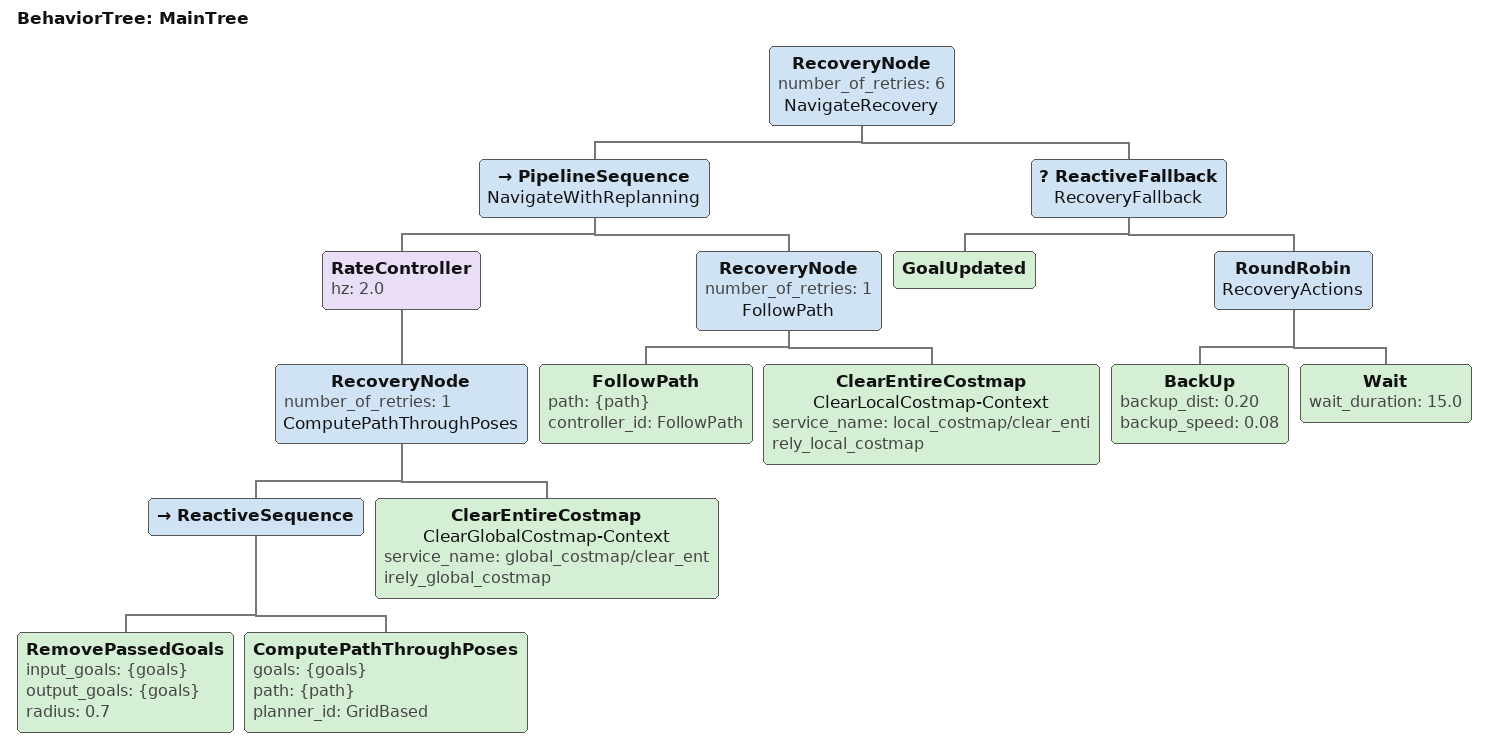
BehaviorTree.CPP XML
<!--
  navigate_through_poses 行为树（2.0Hz 快速重新规划）
  ★ 核心改进：
    1. 恢复策略加入 BackUp(20cm) 与 Wait(15s)：卡死时先倒车20cm避让，不行再原地等待，不执行高风险的 ClearCostmap
    2. 重规划频率 2.0Hz：动态移除已通过的目标点并实时规划
-->
<root main_tree_to_execute="MainTree">
  <BehaviorTree ID="MainTree">
    <RecoveryNode number_of_retries="6" name="NavigateRecovery">
      <PipelineSequence name="NavigateWithReplanning">
        <RateController hz="2.0">
          <RecoveryNode number_of_retries="1" name="ComputePathThroughPoses">
            <ReactiveSequence>
              <RemovePassedGoals input_goals="{goals}" output_goals="{goals}" radius="0.7"/>
              <ComputePathThroughPoses goals="{goals}" path="{path}" planner_id="GridBased"/>
            </ReactiveSequence>
            <ClearEntireCostmap name="ClearGlobalCostmap-Context" service_name="global_costmap/clear_entirely_global_costmap"/>
          </RecoveryNode>
        </RateController>
        <RecoveryNode number_of_retries="1" name="FollowPath">
          <FollowPath path="{path}" controller_id="FollowPath"/>
          <ClearEntireCostmap name="ClearLocalCostmap-Context" service_name="local_costmap/clear_entirely_local_costmap"/>
        </RecoveryNode>
      </PipelineSequence>

      <!-- 恢复行为 -->
      <ReactiveFallback name="RecoveryFallback">
        <GoalUpdated/>
        <RoundRobin name="RecoveryActions">
          <BackUp backup_dist="0.20" backup_speed="0.08"/>  <!-- ★ 卡死后倒车 20cm 避让 -->
          <Wait wait_duration="15.0"/>                      <!-- 原地角等待 15.0 秒 -->
        </RoundRobin>
      </ReactiveFallback>
    </RecoveryNode>
  </BehaviorTree>
</root>
